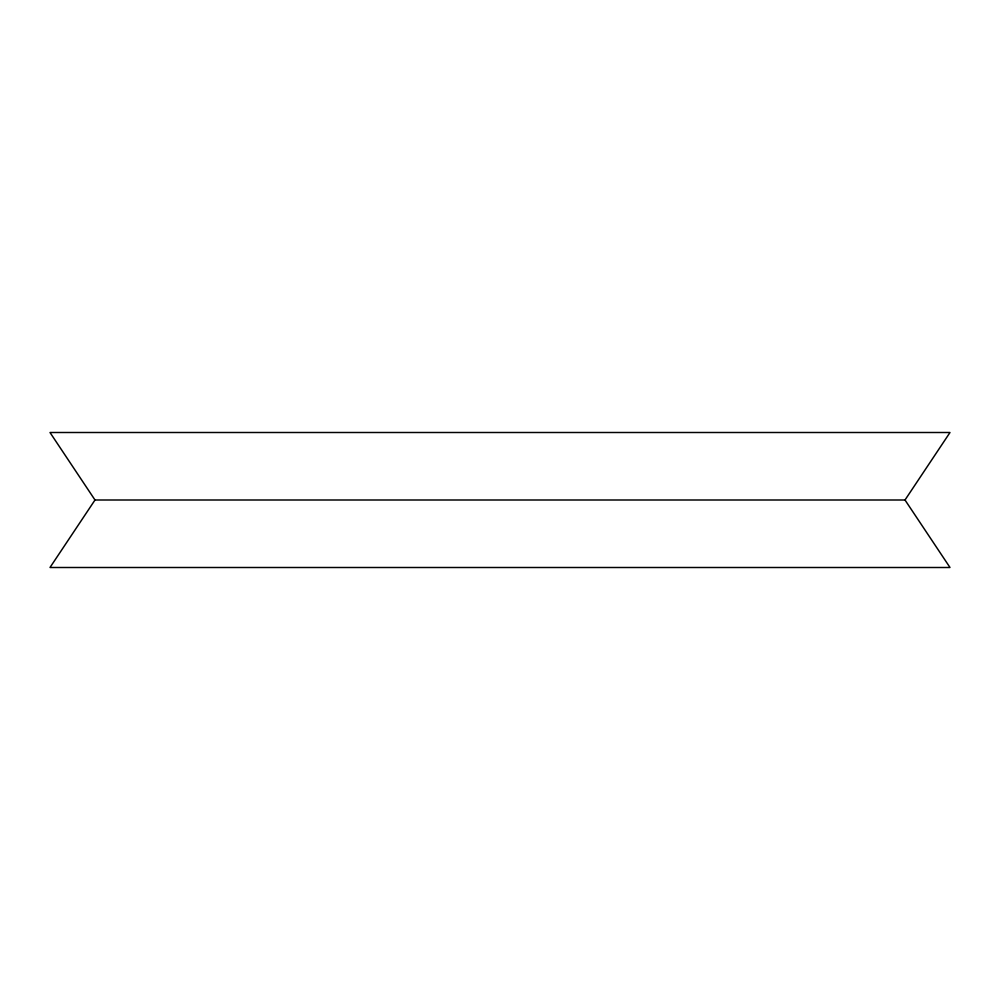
<?xml version="1.0" encoding="UTF-8"?>
<svg xmlns="http://www.w3.org/2000/svg" width="1000" height="1000" viewBox="0 0 1000 1000"><rect width="100%" height="100%" fill="white"/><g stroke="black" fill="none" stroke-linecap="round" stroke-linejoin="round"><path stroke-width="1.5" d="M95 500L50 567.5L950 567.5L905 500L95 500L50 432.5L950 432.5L905 500"/></g></svg>
